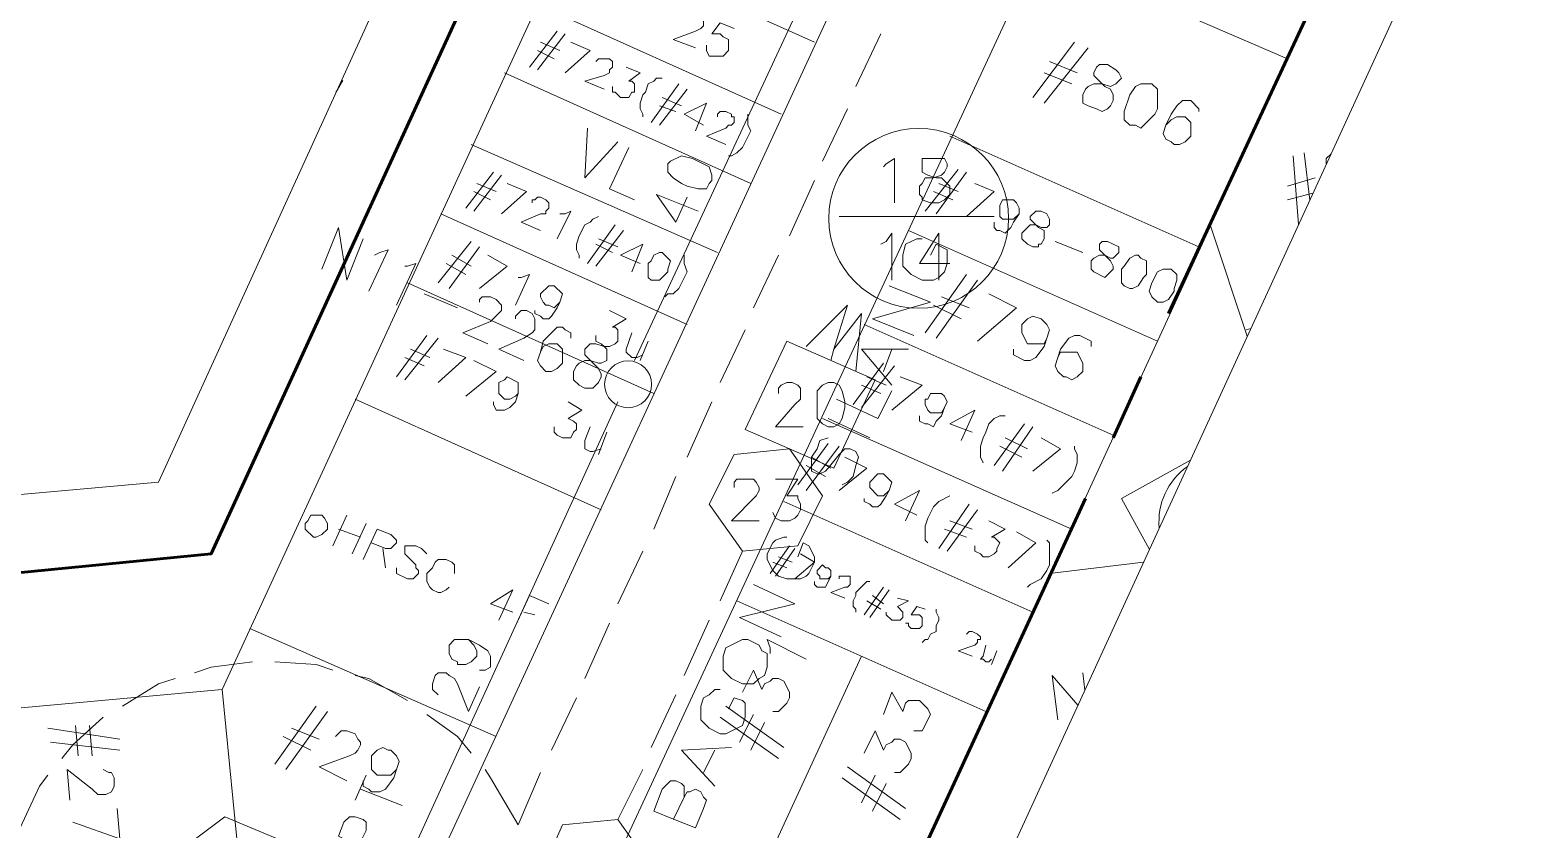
# Model space of a CAD drawing. Header units: millimetres. Extents: x 3.6 to 37.8, y 0.6 to 28.7.
# Drawn here: x 19.891 to 22.143, y 12.03 to 13.236 of the extents above; entities that cross this region are included whole.
import ezdxf

# ---------------------------------------------------------------- set-up
doc = ezdxf.new("R2010")
doc.units = ezdxf.units.MM
for name, color, linetype in [('PDF_0', 7, 'Continuous'), ('PDF_S45$BOUNDARY-NODE', 3, 'Continuous'), ('PDF_S45$NAME-ROAD', 7, 'Continuous'), ('PDF_S45$Passives-TapOffs', 7, 'Continuous'), ('PDF_S45$POLE', 7, 'Continuous'), ('PDF_S45$strand', 7, 'Continuous'), ('PDF_S45$Symbols-EndOfLine', 7, 'Continuous'), ('PDF_S45$Symbols-Terminator', 7, 'Continuous')]:
    doc.layers.add(name, color=color, linetype=linetype)
for name, color, linetype, true_color in [('PDF_S38$LOTS', 254, 'Continuous', 0xdcdcdc), ('PDF_S45$Actives-NodeReceiver', 104, 'Continuous', 0x009525), ('PDF_S45$Cable-565', 23, 'Continuous', 0xdd8a6e), ('PDF_S45$LOTS', 254, 'Continuous', 0xdcdcdc), ('PDF_S45$ROAD', 8, 'Continuous', 0x808080), ('PDF_S45$SDU', 157, 'Continuous', 0x396472)]:
    doc.layers.add(name, color=color, linetype=linetype, true_color=true_color)

msp = doc.modelspace()

# ---------------------------------------------------------------- linework, layer by layer
at = {"layer": 'PDF_0', "lineweight": 9}
for points in [[(19.3425, 12.487), (20.0848, 12.5537), (20.4642, 13.3877), (27.0859, 27.9112)], [(26.1102, 20.8184), (22.987, 14.0424), (22.1863, 13.7755), (21.9612, 13.2876), (21.3357, 11.9241), (21.048, 11.6739), (21.0772, 11.3236), (21.244, 9.5348), (20.1723, 9.4139), (20.0639, 9.1804), (19.5927, 9.1387), (19.551, 9.0428), (19.4051, 8.73), (19.3634, 8.6424), (19.6219, 8.5215), (20.0347, 8.5674), (19.7637, 7.9586), (18.7921, 5.7694)]]:
    msp.add_lwpolyline(points, dxfattribs=at)
at = {"layer": 'PDF_S38$LOTS', "lineweight": 0}
msp.add_lwpolyline([(21.073, 13.2168), (20.7019, 13.3835)], dxfattribs=at)
at = {"layer": 'PDF_S45$Actives-NodeReceiver', "lineweight": 18}
msp.add_lwpolyline([(21.5778, 12.452), (21.5359, 12.5287), (21.6397, 12.5869)], dxfattribs=at)
msp.add_arc((21.6943, 12.4941), 0.102, 125.3509, 185.3658, dxfattribs=at)
at = {"layer": 'PDF_S45$BOUNDARY-NODE', "lineweight": 60}
for points in [[(20.5726, 13.3377), (20.164, 12.4453), (19.355, 12.3661), (18.5461, 12.2952), (17.7997, 13.3377)], [(21.8528, 13.3377), (21.6067, 12.8081)], [(21.565, 12.7122), (21.5233, 12.6205)], [(21.023, 10.6273), (20.9604, 11.3153), (20.9187, 11.7198), (21.2356, 11.995), (21.4816, 12.5287)]]:
    msp.add_lwpolyline(points, dxfattribs=at)
at = {"layer": 'PDF_S45$Cable-565', "lineweight": 13}
for points in [[(21.1731, 13.2293), (21.1356, 13.15)], [(21.123, 13.1167), (21.0855, 13.0374)], [(21.073, 13.0083), (21.0355, 12.9249)], [(21.0188, 12.8957), (20.9813, 12.8164)], [(20.9688, 12.7831), (20.9312, 12.7039)], [(20.9187, 12.6747), (20.8812, 12.5913)], [(20.8645, 12.5621), (20.8312, 12.4829)], [(20.8145, 12.4495), (20.7769, 12.3703)], [(20.9646, 12.4495), (20.9312, 12.3744)], [(20.7644, 12.3411), (20.7269, 12.2577)], [(20.9145, 12.3453), (20.877, 12.2619)], [(20.139, 12.266), (20.164, 12.2744), (20.2265, 12.2827)], [(20.2599, 12.2827), (20.3224, 12.2785), (20.3475, 12.2702)], [(20.0305, 12.216), (20.0848, 12.2493), (20.1098, 12.2577)], [(20.3808, 12.2619), (20.4017, 12.2577), (20.46, 12.2243)], [(20.7144, 12.2285), (20.6769, 12.1493)], [(20.8645, 12.2327), (20.827, 12.1534)], [(19.9388, 12.1368), (19.9555, 12.1576), (20.0014, 12.1993)], [(20.4892, 12.2035), (20.5351, 12.1701), (20.5559, 12.1451)], [(20.6602, 12.1159), (20.6268, 12.0367), (20.5851, 12.1076), (20.5768, 12.1201)], [(20.8145, 12.1201), (20.7769, 12.045)], [(19.8763, 12.0325), (19.9055, 12.0951), (19.918, 12.1117)]]:
    msp.add_lwpolyline(points, dxfattribs=at)
at = {"layer": 'PDF_S45$LOTS', "lineweight": 0}
for points in [[(21.4108, 13.3544), (21.786, 13.1917)], [(20.6852, 13.3377), (20.1807, 12.241)], [(21.8528, 13.3377), (21.2356, 11.995)], [(21.023, 13.1083), (20.6519, 13.2751)], [(20.9771, 13.0041), (20.606, 13.1709)], [(20.9271, 12.8998), (20.5559, 13.0625)], [(21.2773, 13.075), (21.6526, 12.9082)], [(20.8812, 12.7914), (20.5101, 12.9582)], [(21.2148, 12.9332), (21.5901, 12.7664)], [(21.7253, 12.7735), (21.6693, 12.9415)], [(20.8312, 12.6872), (20.46, 12.854)], [(21.1481, 12.7914), (21.5233, 12.6246)], [(21.7309, 12.7855), (21.7235, 12.7831)], [(20.7519, 12.512), (20.3808, 12.6788)], [(21.0855, 12.6497), (21.4608, 12.4829)], [(21.0271, 12.5246), (21.4024, 12.3578)], [(21.4274, 12.4161), (21.5692, 12.4331)], [(20.9562, 12.3744), (21.3315, 12.2077)], [(20.5935, 12.1701), (20.2224, 12.3327)], [(20.9979, 11.9741), (21.1439, 12.291)], [(18.5836, 12.0951), (20.1807, 12.241), (20.214, 11.9033)]]:
    msp.add_lwpolyline(points, dxfattribs=at)
msp.add_arc((19.1952, 13.8187), 1.3406, 329.6535, 330.5237, dxfattribs=at)
at = {"layer": 'PDF_S45$NAME-ROAD', "lineweight": 9}
for points in [[(21.2481, 12.8957), (21.2565, 12.9124), (21.2732, 12.904), (21.2732, 12.8832), (21.269, 12.8707), (21.2606, 12.8623), (21.2523, 12.8581), (21.2356, 12.8581), (21.2189, 12.8665), (21.2064, 12.879), (21.2064, 12.8957), (21.2106, 12.9124), (21.2273, 12.9207), (21.2356, 12.9207)], [(21.2231, 12.7747), (21.1606, 12.7998), (21.2481, 12.8248), (21.1856, 12.8498)], [(21.1898, 12.6997), (21.1439, 12.7539), (21.2148, 12.7539)], [(21.1898, 12.7539), (21.1772, 12.7205)], [(21.1898, 12.6914), (21.1689, 12.6497), (21.1064, 12.6788)], [(21.1564, 12.6205), (21.0939, 12.6497)], [(21.1147, 12.5496), (21.123, 12.5537), (21.1314, 12.5621), (21.1356, 12.5788), (21.1397, 12.5913), (21.1356, 12.5996), (21.1272, 12.6038), (21.1189, 12.6038), (21.1105, 12.5954), (21.0939, 12.5746), (21.0897, 12.5704), (21.0813, 12.5663), (21.0772, 12.5663), (21.0688, 12.5704), (21.0688, 12.5913), (21.0772, 12.6038), (21.0813, 12.6163), (21.0939, 12.6205)], [(21.048, 12.4412), (21.0563, 12.462), (21.0647, 12.4578), (21.073, 12.4412), (21.073, 12.4328), (21.0647, 12.4161), (21.0605, 12.412), (21.0522, 12.4078), (21.0313, 12.4078), (21.0188, 12.412), (21.0105, 12.4203), (21.0021, 12.437), (21.0021, 12.4453), (21.0105, 12.462), (21.0146, 12.4662), (21.0271, 12.4704), (21.0313, 12.4704)], [(21.023, 12.3202), (20.9604, 12.3494), (21.0438, 12.3703), (20.9813, 12.3995)], [(20.9437, 12.2118), (20.9521, 12.2285), (20.9646, 12.2243), (20.9688, 12.2202), (20.9688, 12.1993), (20.9646, 12.1868), (20.9396, 12.1743), (20.9312, 12.1743), (20.9145, 12.1826), (20.902, 12.1951), (20.902, 12.216), (20.9062, 12.2285), (20.9145, 12.2327), (20.9229, 12.241), (20.9312, 12.241)], [(20.9229, 12.0951), (20.8729, 12.1493), (20.9479, 12.1534)], [(20.9229, 12.1493), (20.9062, 12.1159)], [(20.877, 12.0784), (20.8812, 12.0867), (20.8854, 12.0867), (20.8937, 12.0909), (20.902, 12.0867), (20.9062, 12.0784), (20.9104, 12.0742), (20.9062, 12.0617), (20.8937, 12.0325), (20.8607, 12.0457), (20.877, 12.0784), (20.877, 12.0951), (20.8729, 12.0992), (20.8645, 12.1034), (20.8562, 12.1034), (20.8437, 12.0909), (20.8312, 12.0575), (20.8607, 12.0457), (20.8603, 12.045)]]:
    msp.add_lwpolyline(points, dxfattribs=at)
msp.add_lwpolyline([(20.9354, 12.291), (20.9396, 12.3036), (20.9646, 12.3161), (20.9729, 12.3161), (20.9896, 12.3077), (20.9938, 12.2994), (21.0021, 12.2952), (21.0021, 12.2744), (20.9979, 12.2619), (20.9896, 12.2577), (20.9813, 12.2493), (20.9646, 12.2493), (20.9479, 12.2577), (20.9354, 12.2702)], close=True, dxfattribs=at)
at = {"layer": 'PDF_S45$Passives-TapOffs', "lineweight": 9}
for points in [[(21.1647, 12.708), (21.1022, 12.5746), (20.9688, 12.633), (21.0313, 12.7664)], [(21.0939, 12.7039), (21.1022, 12.7039), (21.1105, 12.6997), (21.1147, 12.6914), (21.1189, 12.6747), (21.1189, 12.6663), (21.1147, 12.6497), (21.1105, 12.6413), (21.1022, 12.6371), (21.0939, 12.6371), (21.0855, 12.6413), (21.0772, 12.6497), (21.0772, 12.6914), (21.0855, 12.6997)], [(21.048, 12.4578), (20.9646, 12.4495), (20.9145, 12.5204), (20.9521, 12.5954), (21.0355, 12.6038), (21.0855, 12.5329)], [(20.1181, 11.9992), (20.1848, 12.0492), (20.2641, 12.0158), (20.2724, 11.9324), (20.2057, 11.8824), (20.1265, 11.9158)], [(20.7895, 11.8991), (20.7061, 11.8907), (20.6602, 11.9616), (20.6935, 12.0367), (20.7769, 12.045), (20.827, 11.9741)]]:
    msp.add_lwpolyline(points, close=True, dxfattribs=at)
for points in [[(21.0188, 12.6872), (21.0188, 12.6955), (21.023, 12.6997), (21.0313, 12.7039), (21.0396, 12.7039), (21.048, 12.6997), (21.0522, 12.6955), (21.0522, 12.6788), (21.0438, 12.6705), (21.0146, 12.6371), (21.0563, 12.6371)], [(20.9521, 12.5454), (20.9521, 12.5537), (20.9562, 12.5579), (20.9813, 12.5579), (20.9854, 12.5537), (20.9896, 12.5454), (20.9896, 12.5412), (20.9854, 12.5329), (20.9479, 12.4954), (20.9896, 12.4954)], [(21.0146, 12.5579), (21.048, 12.5579), (21.0313, 12.5329), (21.048, 12.5329), (21.048, 12.5287), (21.0522, 12.5204), (21.0522, 12.512), (21.048, 12.5037), (21.0438, 12.4995), (21.0355, 12.4954), (21.023, 12.4954), (21.0146, 12.4995), (21.0105, 12.5079)]]:
    msp.add_lwpolyline(points, dxfattribs=at)
at = {"layer": 'PDF_S45$POLE', "lineweight": 0}
for points in [[(20.3308, 12.8748), (20.3558, 12.9374), (20.3683, 12.8581), (20.3933, 12.9207)], [(20.41, 12.8957), (20.4183, 12.8998), (20.4308, 12.904), (20.4017, 12.8415)], [(20.4559, 12.879), (20.46, 12.879), (20.4725, 12.8832), (20.4434, 12.8206)], [(20.5351, 12.8164), (20.4851, 12.8373)], [(20.5685, 12.8248), (20.5685, 12.829), (20.5726, 12.8331), (20.5851, 12.8331), (20.5935, 12.829), (20.6018, 12.8206), (20.6018, 12.8123), (20.5851, 12.7956), (20.5434, 12.7789), (20.581, 12.7622)], [(20.6227, 12.7998), (20.6227, 12.8039), (20.631, 12.8123), (20.6393, 12.8123), (20.6477, 12.8081), (20.6519, 12.7998), (20.6519, 12.7831), (20.6477, 12.7789), (20.6352, 12.7706), (20.5976, 12.7539), (20.6352, 12.7372)], [(20.6602, 12.7497), (20.6644, 12.7664), (20.6852, 12.7873), (20.6935, 12.7873), (20.6977, 12.7831), (20.7061, 12.7789), (20.7061, 12.7706)], [(20.3975, 12.1117), (20.3808, 12.0742)], [(20.4517, 12.0659), (20.3892, 12.0909)], [(20.4142, 11.9908), (20.3558, 12.02), (20.3641, 12.0409), (20.3725, 12.0492), (20.3808, 12.0492), (20.3933, 12.045), (20.3975, 12.0409), (20.3975, 12.0283), (20.385, 12.0033)]]:
    msp.add_lwpolyline(points, dxfattribs=at)
for points in [[(20.6644, 12.7581), (20.6727, 12.7622), (20.6852, 12.7622), (20.6935, 12.7539), (20.6935, 12.733), (20.6852, 12.7247), (20.6769, 12.7205), (20.6685, 12.7205), (20.6602, 12.7289), (20.656, 12.7372), (20.6602, 12.7497)], [(20.7436, 12.7622), (20.7561, 12.7581), (20.7603, 12.7539), (20.7603, 12.7372), (20.7519, 12.733), (20.7478, 12.733), (20.7352, 12.7372), (20.7269, 12.7372), (20.7186, 12.733), (20.7144, 12.7289), (20.7102, 12.7205), (20.7102, 12.708), (20.7186, 12.6997), (20.7269, 12.6955), (20.7394, 12.6955), (20.7478, 12.7039), (20.7519, 12.7122), (20.7519, 12.7164), (20.7478, 12.7247), (20.7269, 12.7456), (20.7269, 12.7539), (20.7352, 12.7622)]]:
    msp.add_lwpolyline(points, close=True, dxfattribs=at)
msp.add_circle((20.7923, 12.7011), 0.0354, dxfattribs=at)
at = {"layer": 'PDF_S45$ROAD', "lineweight": 0}
for points in [[(21.1314, 13.3377), (20.4892, 11.945)], [(20.7853, 12.0075), (21.4024, 13.3377)]]:
    msp.add_lwpolyline(points, dxfattribs=at)
at = {"layer": 'PDF_S45$SDU', "lineweight": 0}
for points in [[(20.8812, 13.2584), (20.8854, 13.2626), (20.8937, 13.2626), (20.902, 13.2584), (20.9062, 13.2543), (20.9062, 13.2418), (20.902, 13.2376), (20.8937, 13.2334), (20.8603, 13.2209), (20.8937, 13.2084)], [(20.9104, 13.2126), (20.9104, 13.2042), (20.9145, 13.1959), (20.9354, 13.1959), (20.9437, 13.2042), (20.9437, 13.2209), (20.9354, 13.2251), (20.9312, 13.2293), (20.9187, 13.2293), (20.9312, 13.2459), (20.9521, 13.2376)], [(20.6435, 13.1792), (20.6852, 13.2334)], [(20.656, 13.1751), (20.6977, 13.2293)], [(20.681, 13.1917), (20.656, 13.2042)], [(20.6894, 13.2042), (20.6602, 13.2168)], [(20.7061, 13.2168), (20.7352, 13.2042), (20.6977, 13.1709)], [(21.4024, 13.1334), (21.465, 13.2168)], [(21.4191, 13.125), (21.4858, 13.2084)], [(20.7436, 13.1876), (20.7478, 13.1917), (20.7644, 13.1917), (20.7686, 13.1876), (20.7686, 13.1792), (20.7644, 13.1751), (20.7644, 13.1709), (20.7561, 13.1667), (20.7269, 13.1584), (20.7561, 13.1459)], [(20.7895, 13.1792), (20.8103, 13.1709), (20.7936, 13.1584), (20.7978, 13.1584), (20.802, 13.1542), (20.802, 13.1417), (20.7978, 13.1417), (20.7936, 13.1334), (20.7811, 13.1334), (20.7728, 13.1417), (20.7686, 13.1417), (20.7686, 13.15)], [(21.4691, 13.1709), (21.4274, 13.1876)], [(20.8145, 13.1042), (20.8145, 13.1083), (20.8103, 13.1167), (20.8103, 13.125), (20.8145, 13.1375), (20.8186, 13.1417), (20.8228, 13.1542), (20.8312, 13.1584), (20.8353, 13.1625), (20.8437, 13.1625)], [(20.827, 13.0958), (20.8687, 13.1542)], [(21.4608, 13.1542), (21.4191, 13.1709)], [(20.8395, 13.0917), (20.8812, 13.1459)], [(20.8729, 13.1208), (20.8437, 13.1334)], [(21.6026, 13.0917), (21.6109, 13.1083), (21.6193, 13.1208), (21.6276, 13.1292), (21.6401, 13.1292), (21.6526, 13.1167), (21.6526, 13.1125)], [(20.8645, 13.1125), (20.8395, 13.1208)], [(20.9062, 13.0917), (20.877, 13.1083), (20.9104, 13.125), (20.8937, 13.0833)], [(20.9271, 13.1042), (20.9271, 13.1083), (20.9312, 13.1125), (20.9396, 13.1125), (20.9479, 13.1083), (20.9479, 13.1042), (20.9521, 13.1042), (20.9521, 13.0958), (20.9479, 13.0917), (20.9437, 13.0917), (20.9396, 13.0875), (20.9104, 13.075), (20.9396, 13.0625)], [(20.9729, 13.1083), (20.9729, 13.0917), (20.9771, 13.0833), (20.9646, 13.0583), (20.9562, 13.05), (20.9479, 13.0458), (20.9437, 13.0458)], [(20.7769, 13.0666), (20.7269, 13.0124), (20.7311, 13.0875)], [(20.802, 12.9791), (20.7644, 12.9957), (20.7936, 13.0583)], [(21.8027, 12.9421), (21.7944, 13.0458)], [(21.8196, 12.979), (21.8111, 13.05)], [(21.8444, 13.0333), (21.8444, 13.0416), (21.8516, 13.0488)], [(20.5476, 12.9666), (20.5893, 13.0208)], [(20.5601, 12.9624), (20.6018, 13.0166)], [(21.2398, 12.9624), (21.2898, 13.0249)], [(21.2565, 12.9582), (21.3023, 13.0208)], [(20.5935, 12.9916), (20.5643, 13.0041)], [(20.6102, 13.0041), (20.6393, 12.9916), (20.6018, 12.9582)], [(21.2898, 12.9916), (21.2606, 13.0041)], [(21.3149, 13.0041), (21.344, 12.9916), (21.3023, 12.9541)], [(21.8277, 13.0124), (21.786, 12.9999)], [(20.5851, 12.9791), (20.5601, 12.9916)], [(20.6477, 12.9749), (20.6477, 12.9791), (20.6519, 12.9791), (20.656, 12.9832), (20.6602, 12.9832), (20.6685, 12.9791), (20.6727, 12.9749), (20.6727, 12.9666), (20.6685, 12.9624), (20.6685, 12.9582), (20.6602, 12.9582), (20.631, 12.9457), (20.6602, 12.9332)], [(21.2815, 12.9791), (21.2523, 12.9916)], [(21.8244, 12.9895), (21.786, 12.9791)], [(20.6894, 12.9582), (20.6977, 12.9582), (20.7061, 12.9624), (20.6852, 12.9207)], [(20.7186, 12.8915), (20.7186, 12.8957), (20.7144, 12.904), (20.7144, 12.9124), (20.7186, 12.9249), (20.7269, 12.9415), (20.7352, 12.9457), (20.7394, 12.9499), (20.7478, 12.9541)], [(21.3816, 12.9582), (21.3732, 12.9457), (21.3691, 12.9374), (21.3607, 12.929), (21.3524, 12.9332), (21.3482, 12.9332), (21.344, 12.9374), (21.344, 12.9457)], [(20.7311, 12.8832), (20.7728, 12.9415)], [(20.7436, 12.879), (20.7853, 12.9332)], [(20.5059, 12.854), (20.5559, 12.9165)], [(20.5226, 12.8456), (20.5685, 12.9082)], [(20.7686, 12.8998), (20.7436, 12.9124)], [(20.7769, 12.9082), (20.7478, 12.9207)], [(20.8103, 12.8832), (20.7811, 12.8957), (20.8145, 12.9124), (20.7978, 12.8707)], [(21.4775, 12.8998), (21.4358, 12.9165)], [(20.5476, 12.8665), (20.5184, 12.8832)], [(20.5559, 12.879), (20.5268, 12.8957)], [(20.581, 12.8957), (20.6102, 12.879), (20.5685, 12.8456)], [(20.877, 12.8957), (20.877, 12.8832), (20.8812, 12.8707), (20.8687, 12.8456), (20.8603, 12.8373), (20.852, 12.8373), (20.8478, 12.8331)], [(20.6268, 12.8623), (20.631, 12.8623), (20.6435, 12.8665), (20.6227, 12.8206)], [(21.2398, 12.7789), (21.3023, 12.8665)], [(21.2565, 12.7706), (21.319, 12.8581)], [(20.6894, 12.8248), (20.681, 12.8164), (20.6727, 12.8206), (20.6685, 12.8206), (20.6644, 12.8248), (20.6602, 12.8331), (20.6602, 12.8373), (20.6727, 12.8498), (20.681, 12.8498), (20.6935, 12.8373), (20.6894, 12.8248), (20.6852, 12.8164), (20.6769, 12.8039), (20.6727, 12.7998), (20.6644, 12.7998), (20.6602, 12.8039), (20.6519, 12.8081), (20.6519, 12.8123)], [(21.3357, 12.8373), (21.3774, 12.8164), (21.319, 12.7664)], [(20.7644, 12.8123), (20.7895, 12.7998), (20.7686, 12.7873), (20.7728, 12.7873), (20.7769, 12.7831), (20.7769, 12.7664), (20.7728, 12.7622), (20.7644, 12.7581), (20.7561, 12.7581), (20.7519, 12.7622), (20.7436, 12.7664), (20.7436, 12.7747)], [(21.294, 12.7998), (21.2523, 12.8206)], [(21.3065, 12.8164), (21.2648, 12.8331)], [(20.4434, 12.7122), (20.4892, 12.7747)], [(20.4559, 12.708), (20.5059, 12.7706)], [(20.8145, 12.7456), (20.8061, 12.7414), (20.7978, 12.7414), (20.7895, 12.7497), (20.7895, 12.7539), (20.7978, 12.7789)], [(21.4233, 12.7706), (21.4191, 12.7581), (21.4066, 12.7414), (21.3982, 12.7372), (21.3899, 12.7372), (21.3732, 12.7456), (21.3732, 12.7539)], [(21.4399, 12.7414), (21.4441, 12.7539), (21.4566, 12.7706), (21.465, 12.7747), (21.4733, 12.7747), (21.49, 12.7664), (21.49, 12.7581)], [(20.4934, 12.7414), (20.4642, 12.7539)], [(20.5142, 12.7539), (20.5476, 12.7414), (20.5059, 12.7039)], [(20.8103, 12.7372), (20.8228, 12.7664)], [(20.4851, 12.7289), (20.4559, 12.7414)], [(20.5601, 12.7372), (20.5935, 12.7205), (20.5476, 12.683)], [(21.1314, 12.6705), (21.1772, 12.733)], [(21.1439, 12.6663), (21.1939, 12.7289)], [(21.1731, 12.6872), (21.1439, 12.6997)], [(21.1814, 12.6997), (21.1522, 12.7122)], [(21.2023, 12.7122), (21.2356, 12.6997), (21.1898, 12.6622)], [(20.6268, 12.6872), (20.6227, 12.6747), (20.6143, 12.6663), (20.606, 12.6622), (20.5935, 12.6622), (20.5893, 12.6705), (20.5893, 12.6747)], [(21.269, 12.6663), (21.2648, 12.658), (21.2481, 12.658), (21.244, 12.6622), (21.2398, 12.6705), (21.2398, 12.6788), (21.244, 12.6788), (21.2481, 12.6872), (21.2648, 12.6872), (21.269, 12.683), (21.2732, 12.6747), (21.269, 12.6663), (21.2648, 12.6538), (21.2565, 12.6455), (21.2523, 12.6371), (21.244, 12.6413), (21.2398, 12.6413), (21.2315, 12.6455), (21.2315, 12.6538)], [(20.7019, 12.6747), (20.7227, 12.6622), (20.7019, 12.6497), (20.7102, 12.6455), (20.7144, 12.6413), (20.7144, 12.633), (20.7102, 12.6288), (20.7061, 12.6205), (20.6935, 12.6205), (20.6852, 12.6246), (20.681, 12.6288), (20.681, 12.6371)], [(21.3107, 12.6288), (21.2773, 12.6413), (21.3149, 12.6622), (21.294, 12.6163)], [(20.7519, 12.6038), (20.7394, 12.5996), (20.7352, 12.5996), (20.7269, 12.6038), (20.7269, 12.6163), (20.7352, 12.6371)], [(21.3274, 12.5829), (21.3232, 12.5913), (21.3232, 12.608), (21.3274, 12.6205), (21.3315, 12.6288), (21.3357, 12.6413), (21.344, 12.6497), (21.3524, 12.6538), (21.3607, 12.6538)], [(21.344, 12.5788), (21.3899, 12.6413)], [(21.3566, 12.5704), (21.4024, 12.6371)], [(20.7478, 12.5954), (20.7603, 12.6288)], [(21.048, 12.5496), (21.0939, 12.6121)], [(21.3941, 12.6038), (21.3607, 12.6205)], [(21.4149, 12.6205), (21.4441, 12.6038), (21.4024, 12.5704)], [(21.0605, 12.5412), (21.1105, 12.608)], [(21.098, 12.5746), (21.0688, 12.5913)], [(21.1189, 12.5913), (21.1522, 12.5746), (21.1105, 12.5412)], [(21.3857, 12.5913), (21.3524, 12.608)], [(21.465, 12.608), (21.465, 12.6038), (21.4691, 12.5954), (21.4691, 12.5829), (21.465, 12.5704), (21.4608, 12.5621), (21.4399, 12.5412), (21.4316, 12.5371)], [(21.0897, 12.5621), (21.0605, 12.5788)], [(21.1856, 12.5412), (21.1772, 12.5329), (21.1689, 12.5329), (21.1564, 12.5454), (21.1564, 12.5537), (21.1689, 12.5663), (21.1772, 12.5663), (21.1898, 12.5537), (21.1856, 12.5412), (21.1814, 12.5329), (21.1731, 12.5204), (21.1689, 12.5162), (21.1606, 12.5162), (21.1564, 12.5204), (21.1481, 12.5246), (21.1481, 12.5287)], [(21.2273, 12.5037), (21.1939, 12.5204), (21.2315, 12.5412), (21.2106, 12.4954)], [(21.244, 12.462), (21.2398, 12.4662), (21.2398, 12.487), (21.244, 12.4995), (21.2523, 12.5162), (21.2606, 12.5246), (21.2773, 12.5329)], [(21.2606, 12.4537), (21.3065, 12.5204)], [(20.3475, 12.4578), (20.3683, 12.5037)], [(21.2732, 12.4495), (21.319, 12.512)], [(20.3892, 12.4704), (20.3558, 12.4829)], [(20.3766, 12.4453), (20.3975, 12.4912)], [(20.3933, 12.437), (20.4142, 12.4829), (20.435, 12.4745), (20.4434, 12.4662), (20.4434, 12.462), (20.435, 12.4537), (20.4267, 12.4537), (20.4058, 12.462)], [(21.3023, 12.4704), (21.269, 12.4829)], [(21.3107, 12.4829), (21.2773, 12.4954)], [(21.3357, 12.4954), (21.3607, 12.4829), (21.3399, 12.4704), (21.344, 12.4704), (21.3524, 12.462), (21.3482, 12.4537), (21.3482, 12.4495), (21.344, 12.4453), (21.3357, 12.4412), (21.3274, 12.4412), (21.3232, 12.4453), (21.3149, 12.4495), (21.3149, 12.4578)], [(21.3774, 12.4787), (21.4066, 12.462), (21.3649, 12.4245)], [(20.4267, 12.4245), (20.4225, 12.4537)], [(20.4434, 12.4245), (20.4434, 12.4161), (20.46, 12.4078), (20.4684, 12.4078), (20.4767, 12.4161), (20.4767, 12.4203), (20.4725, 12.4245), (20.4725, 12.4287), (20.4559, 12.4453), (20.4559, 12.4578), (20.4725, 12.4578), (20.4809, 12.4537), (20.4892, 12.4453)], [(21.0063, 12.4161), (21.0355, 12.4578)], [(21.0146, 12.412), (21.0438, 12.4537)], [(21.4233, 12.4662), (21.4274, 12.462), (21.4274, 12.4287), (21.4233, 12.4203), (21.4149, 12.4078), (21.3982, 12.3995), (21.3941, 12.3953)], [(20.5226, 12.3953), (20.5184, 12.3911), (20.5101, 12.387), (20.5059, 12.387), (20.4976, 12.3911), (20.4934, 12.3953), (20.4892, 12.4036), (20.4892, 12.4161), (20.4976, 12.4245), (20.5017, 12.4328), (20.5059, 12.437), (20.5184, 12.437), (20.5268, 12.4328), (20.5309, 12.4287), (20.5309, 12.4161)], [(21.0313, 12.4245), (21.0105, 12.4328)], [(21.0396, 12.4328), (21.0188, 12.4412)], [(21.0522, 12.4453), (21.073, 12.4328), (21.0438, 12.4078)], [(21.098, 12.412), (21.0897, 12.3953), (21.0772, 12.3953), (21.073, 12.3995), (21.073, 12.4036)], [(21.1105, 12.4078), (21.1105, 12.412), (21.1272, 12.412), (21.1272, 12.3995), (21.123, 12.3953), (21.1189, 12.3953), (21.098, 12.387), (21.1189, 12.3786)], [(20.6185, 12.3578), (20.5851, 12.3703), (20.6185, 12.3911), (20.5976, 12.3453)], [(21.1356, 12.3578), (21.1356, 12.3619), (21.1314, 12.3661), (21.1314, 12.3744), (21.1356, 12.3828), (21.1356, 12.387), (21.1522, 12.4036), (21.1564, 12.4036)], [(21.1481, 12.3536), (21.1772, 12.3953)], [(21.1564, 12.3494), (21.1856, 12.3911)], [(20.6227, 12.3369), (20.6435, 12.3828), (20.6727, 12.3703)], [(21.1731, 12.3619), (21.1522, 12.3744)], [(21.1772, 12.3703), (21.1606, 12.3828)], [(21.1981, 12.3786), (21.2148, 12.3744), (21.1981, 12.3661), (21.2064, 12.3578), (21.2064, 12.3494), (21.2023, 12.3453), (21.1898, 12.3453), (21.1814, 12.3536), (21.1814, 12.3578)], [(21.2106, 12.3411), (21.2148, 12.3411), (21.2148, 12.3369), (21.2189, 12.3327), (21.2315, 12.3327), (21.2356, 12.3369), (21.2356, 12.3494), (21.2315, 12.3536), (21.2189, 12.3536), (21.2273, 12.3661), (21.2398, 12.3619)], [(21.2565, 12.3619), (21.2565, 12.3578), (21.2606, 12.3494), (21.2606, 12.3453), (21.2565, 12.3369), (21.2565, 12.3286), (21.2481, 12.3244), (21.244, 12.3161), (21.2398, 12.3161), (21.2356, 12.3119)], [(20.6519, 12.3536), (20.6352, 12.3578)], [(21.3023, 12.3244), (21.3065, 12.3286), (21.3107, 12.3286), (21.319, 12.3244), (21.3232, 12.3202), (21.3232, 12.3161), (21.319, 12.3161), (21.319, 12.3119), (21.3149, 12.3077), (21.2898, 12.2994), (21.3107, 12.291)], [(21.0063, 12.2952), (21.0063, 12.3036), (21.0021, 12.3161), (21.0605, 12.2869)], [(21.3399, 12.2869), (21.3357, 12.2827), (21.3315, 12.2827), (21.3274, 12.2869), (21.3232, 12.2869), (21.3274, 12.291), (21.3315, 12.3077)], [(21.3399, 12.2785), (21.3482, 12.2994)], [(20.9646, 12.2368), (20.9813, 12.2702), (20.9938, 12.241), (20.9979, 12.2493), (21.0063, 12.2535), (21.0105, 12.2577), (21.0188, 12.2577), (21.0271, 12.2535), (21.0355, 12.2368), (21.0355, 12.2285), (21.0313, 12.2202), (21.0188, 12.2077), (21.0105, 12.2077)], [(21.4399, 12.1951), (21.4316, 12.2619), (21.4702, 12.2173)], [(21.4807, 12.2402), (21.4775, 12.266)], [(21.1772, 12.2035), (21.1898, 12.2368), (21.2064, 12.2077), (21.2106, 12.2202), (21.2148, 12.2243), (21.2315, 12.2243), (21.244, 12.2118), (21.2481, 12.2035), (21.2356, 12.1785), (21.2231, 12.1785)], [(20.2599, 12.1284), (20.3224, 12.216)], [(20.2766, 12.1201), (20.3391, 12.2077)], [(21.0271, 12.1534), (20.9396, 12.216)], [(19.918, 12.1826), (20.0264, 12.166)], [(19.9638, 12.1409), (19.9597, 12.1868)], [(19.9847, 12.1409), (19.9805, 12.1868)], [(20.3266, 12.166), (20.2849, 12.1826)], [(21.0188, 12.1368), (20.9312, 12.1993)], [(20.9813, 12.2035), (20.9604, 12.1618)], [(20.9979, 12.191), (20.9771, 12.1493)], [(19.9221, 12.1618), (20.0264, 12.1493)], [(20.3141, 12.1493), (20.2724, 12.1701)], [(20.3516, 12.1701), (20.36, 12.1785), (20.3683, 12.1785), (20.3808, 12.1743), (20.385, 12.166), (20.3892, 12.1618), (20.3892, 12.1576), (20.385, 12.1493), (20.3808, 12.1451), (20.3725, 12.1409), (20.3266, 12.1243), (20.3683, 12.1034)], [(21.1481, 12.1451), (21.1647, 12.1785), (21.1772, 12.1493), (21.1814, 12.1576), (21.1898, 12.1618), (21.1939, 12.166), (21.2023, 12.166), (21.2106, 12.1618), (21.2189, 12.1451), (21.2189, 12.1368), (21.2148, 12.1284), (21.2023, 12.1159), (21.1939, 12.1159)], [(19.9513, 12.0742), (19.9471, 12.1201), (19.9847, 12.0909), (19.993, 12.0826), (20.0055, 12.0826), (20.0139, 12.0867), (20.018, 12.0951), (20.018, 12.1076), (20.0139, 12.1159), (20.0097, 12.1159), (20.0014, 12.1201)], [(20.4434, 12.1201), (20.4392, 12.1076), (20.4267, 12.0909), (20.4183, 12.0867), (20.4058, 12.0867), (20.4017, 12.0909), (20.3933, 12.0951), (20.3933, 12.1034)], [(21.2106, 12.0617), (21.123, 12.1243)], [(21.2023, 12.045), (21.1147, 12.1076)], [(21.1647, 12.1117), (21.1439, 12.07)], [(21.1814, 12.0992), (21.1606, 12.0575)], [(20.0222, 12.0617), (20.0264, 12.0158), (19.9555, 12.0409)]]:
    msp.add_lwpolyline(points, dxfattribs=at)
for points in [[(21.515, 13.1834), (21.5275, 13.1751), (21.5317, 13.1709), (21.5359, 13.1625), (21.5275, 13.1542), (21.5192, 13.15), (21.5067, 13.1542), (21.4942, 13.1542), (21.4858, 13.15), (21.4816, 13.1459), (21.4775, 13.1375), (21.4775, 13.125), (21.4858, 13.1208), (21.4983, 13.1167), (21.5067, 13.1125), (21.515, 13.1167), (21.5192, 13.1208), (21.5233, 13.1292), (21.5233, 13.1375), (21.5192, 13.1459), (21.5108, 13.15), (21.4942, 13.1667), (21.4942, 13.1709), (21.4983, 13.1792), (21.5025, 13.1834)], [(21.565, 13.1542), (21.5817, 13.1542), (21.5901, 13.1459), (21.5901, 13.1167), (21.5859, 13.1083), (21.565, 13.0875), (21.5567, 13.0917), (21.5484, 13.0917), (21.54, 13.1), (21.54, 13.1125), (21.5484, 13.1375), (21.5567, 13.15)], [(21.6109, 13.1), (21.6193, 13.1042), (21.6318, 13.1042), (21.6401, 13.0958), (21.6401, 13.075), (21.6318, 13.0666), (21.6234, 13.0625), (21.6151, 13.0625), (21.6109, 13.0666), (21.6026, 13.0708), (21.5984, 13.0791), (21.6026, 13.0917)], [(21.3732, 12.9499), (21.3566, 12.9499), (21.3524, 12.9541), (21.3524, 12.9707), (21.3566, 12.9791), (21.3732, 12.9791), (21.3774, 12.9749), (21.3816, 12.9666), (21.3816, 12.9582)], [(21.4149, 12.9624), (21.4233, 12.9582), (21.4274, 12.9499), (21.4274, 12.9415), (21.4233, 12.9374), (21.4149, 12.9374), (21.4066, 12.9415), (21.3982, 12.9415), (21.3857, 12.929), (21.3857, 12.9207), (21.3941, 12.9124), (21.4024, 12.9082), (21.4108, 12.9082), (21.4108, 12.9124), (21.4149, 12.9124), (21.4191, 12.9207), (21.4191, 12.9332), (21.4108, 12.9374), (21.3982, 12.9499), (21.3982, 12.9541), (21.4066, 12.9624)], [(21.515, 12.9165), (21.5317, 12.9082), (21.5317, 12.8998), (21.5233, 12.8915), (21.5192, 12.8915), (21.5108, 12.8957), (21.5025, 12.8957), (21.4942, 12.8915), (21.49, 12.8873), (21.49, 12.8748), (21.4942, 12.8707), (21.5108, 12.8623), (21.5233, 12.8748), (21.5233, 12.879), (21.5192, 12.8873), (21.5025, 12.904), (21.5025, 12.9124), (21.5067, 12.9165)], [(20.8437, 12.8998), (20.8562, 12.8873), (20.852, 12.8748), (20.852, 12.8707), (20.8395, 12.8581), (20.827, 12.8581), (20.8228, 12.8623), (20.8228, 12.8832), (20.827, 12.8873), (20.8312, 12.8957), (20.8395, 12.8998)], [(21.5609, 12.8957), (21.565, 12.8915), (21.5734, 12.8873), (21.5734, 12.8665), (21.5692, 12.8623), (21.5609, 12.8498), (21.5525, 12.8456), (21.5484, 12.8456), (21.54, 12.8498), (21.5359, 12.854), (21.5359, 12.8748), (21.54, 12.879), (21.5484, 12.8915), (21.5567, 12.8957)], [(21.5984, 12.8748), (21.6109, 12.8748), (21.6193, 12.8665), (21.6193, 12.8581), (21.6151, 12.8456), (21.6151, 12.8415), (21.6067, 12.829), (21.5984, 12.8248), (21.5901, 12.8248), (21.5817, 12.8331), (21.5776, 12.8415), (21.5817, 12.854), (21.5901, 12.8707)], [(21.4191, 12.7622), (21.3941, 12.7622), (21.3857, 12.7789), (21.3857, 12.7914), (21.3941, 12.7998), (21.4024, 12.8039), (21.4149, 12.7998), (21.4233, 12.7914), (21.4274, 12.7831), (21.4233, 12.7706)], [(21.4441, 12.7497), (21.4691, 12.7497), (21.4775, 12.733), (21.4775, 12.7205), (21.4691, 12.7122), (21.4608, 12.708), (21.4525, 12.7122), (21.4483, 12.7122), (21.4399, 12.7205), (21.4358, 12.7289), (21.4399, 12.7414)], [(20.6227, 12.683), (20.6143, 12.6788), (20.606, 12.6788), (20.5976, 12.6872), (20.5976, 12.7039), (20.606, 12.708), (20.6102, 12.7122), (20.6268, 12.7039), (20.6268, 12.6872)], [(20.3141, 12.5037), (20.3308, 12.5037), (20.3349, 12.4995), (20.3391, 12.4912), (20.3391, 12.4829), (20.3308, 12.4745), (20.3224, 12.4704), (20.3183, 12.4704), (20.3058, 12.4829), (20.3058, 12.4912), (20.3099, 12.4954)], [(21.0939, 12.4078), (21.0813, 12.4078), (21.0813, 12.412), (21.0772, 12.4161), (21.0772, 12.4203), (21.0855, 12.4287), (21.0897, 12.4245), (21.0939, 12.4245), (21.098, 12.4203), (21.098, 12.412)], [(20.435, 12.1117), (20.4142, 12.1117), (20.4058, 12.1201), (20.4058, 12.1409), (20.4142, 12.1493), (20.4225, 12.1534), (20.4308, 12.1493), (20.435, 12.1493), (20.4434, 12.1409), (20.4475, 12.1326), (20.4434, 12.1201)]]:
    msp.add_lwpolyline(points, close=True, dxfattribs=at)
at = {"layer": 'PDF_S45$strand', "color": 254, "lineweight": 0, "true_color": 0xdcdcdc}
for points in [[(21.0813, 13.3377), (20.802, 12.7372)], [(20.7769, 12.6747), (20.4642, 11.9908)]]:
    msp.add_lwpolyline(points, dxfattribs=at)
at = {"layer": 'PDF_S45$strand', "lineweight": 0}
for points in [[(20.852, 13.0333), (20.8562, 13.0374), (20.8729, 13.0458), (20.8895, 13.0416), (20.9145, 13.0291), (20.9187, 13.0166), (20.9187, 13.0083), (20.9145, 13.0041), (20.9104, 12.9957), (20.8979, 12.9957), (20.8812, 12.9999), (20.8729, 13.0041), (20.8603, 13.0124), (20.852, 13.0208)], [(20.5601, 12.3077), (20.5643, 12.2994), (20.5643, 12.291), (20.5559, 12.2827), (20.5476, 12.2785), (20.5351, 12.2785), (20.5351, 12.2827), (20.5268, 12.2869), (20.5226, 12.2952), (20.5226, 12.3077), (20.5309, 12.3161), (20.5518, 12.3161)]]:
    msp.add_lwpolyline(points, close=True, dxfattribs=at)
for points in [[(20.8812, 12.9832), (20.8645, 12.9457), (20.8353, 12.9874), (20.8979, 12.9624)], [(20.5518, 12.3161), (20.5685, 12.3077), (20.581, 12.2994), (20.5851, 12.291), (20.5851, 12.2744), (20.5768, 12.2702), (20.5685, 12.2702)], [(20.5059, 12.2327), (20.4976, 12.241), (20.4976, 12.2493), (20.5017, 12.2619), (20.5059, 12.266), (20.5184, 12.266), (20.5226, 12.2619), (20.5309, 12.2577), (20.5351, 12.2493), (20.5518, 12.2077), (20.5685, 12.2452)]]:
    msp.add_lwpolyline(points, dxfattribs=at)
at = {"layer": 'PDF_S45$Symbols-EndOfLine', "lineweight": 9}
for points in [[(21.1772, 13.0291), (21.1814, 13.0333), (21.1939, 13.0416), (21.1939, 12.9749)], [(21.1731, 12.9124), (21.1814, 12.9165), (21.1898, 12.929), (21.1898, 12.8581)], [(21.2773, 12.8832), (21.2315, 12.8832), (21.2606, 12.929), (21.2606, 12.8581)]]:
    msp.add_lwpolyline(points, dxfattribs=at)
msp.add_lwpolyline([(21.2356, 13.0416), (21.269, 13.0416), (21.2732, 13.0333), (21.2732, 13.0291), (21.269, 13.0208), (21.2648, 13.0166), (21.2523, 13.0124), (21.2398, 13.0124), (21.2356, 13.0041), (21.2315, 12.9999), (21.2315, 12.9874), (21.2356, 12.9832), (21.2356, 12.9791), (21.2481, 12.9749), (21.2606, 12.9749), (21.269, 12.9791), (21.2773, 12.9874), (21.2773, 12.9999), (21.2648, 13.0124), (21.2565, 13.0124), (21.244, 13.0166), (21.2356, 13.0208)], close=True, dxfattribs=at)
at = {"layer": 'PDF_S45$Symbols-EndOfLine', "color": 15, "lineweight": 0, "true_color": 0x954a4a}
msp.add_lwpolyline([(21.344, 12.9541), (21.1105, 12.9541)], dxfattribs=at)
msp.add_circle((21.2302, 12.9513), 0.1355, dxfattribs=at)
at = {"layer": 'PDF_S45$Symbols-Terminator', "lineweight": 9}
for points in [[(21.0605, 12.7581), (21.123, 12.8206), (21.1022, 12.7539)], [(21.098, 12.7372), (21.1022, 12.7539), (21.1439, 12.8081), (21.1356, 12.7205)]]:
    msp.add_lwpolyline(points, dxfattribs=at)

doc.saveas('drawing.dxf')
